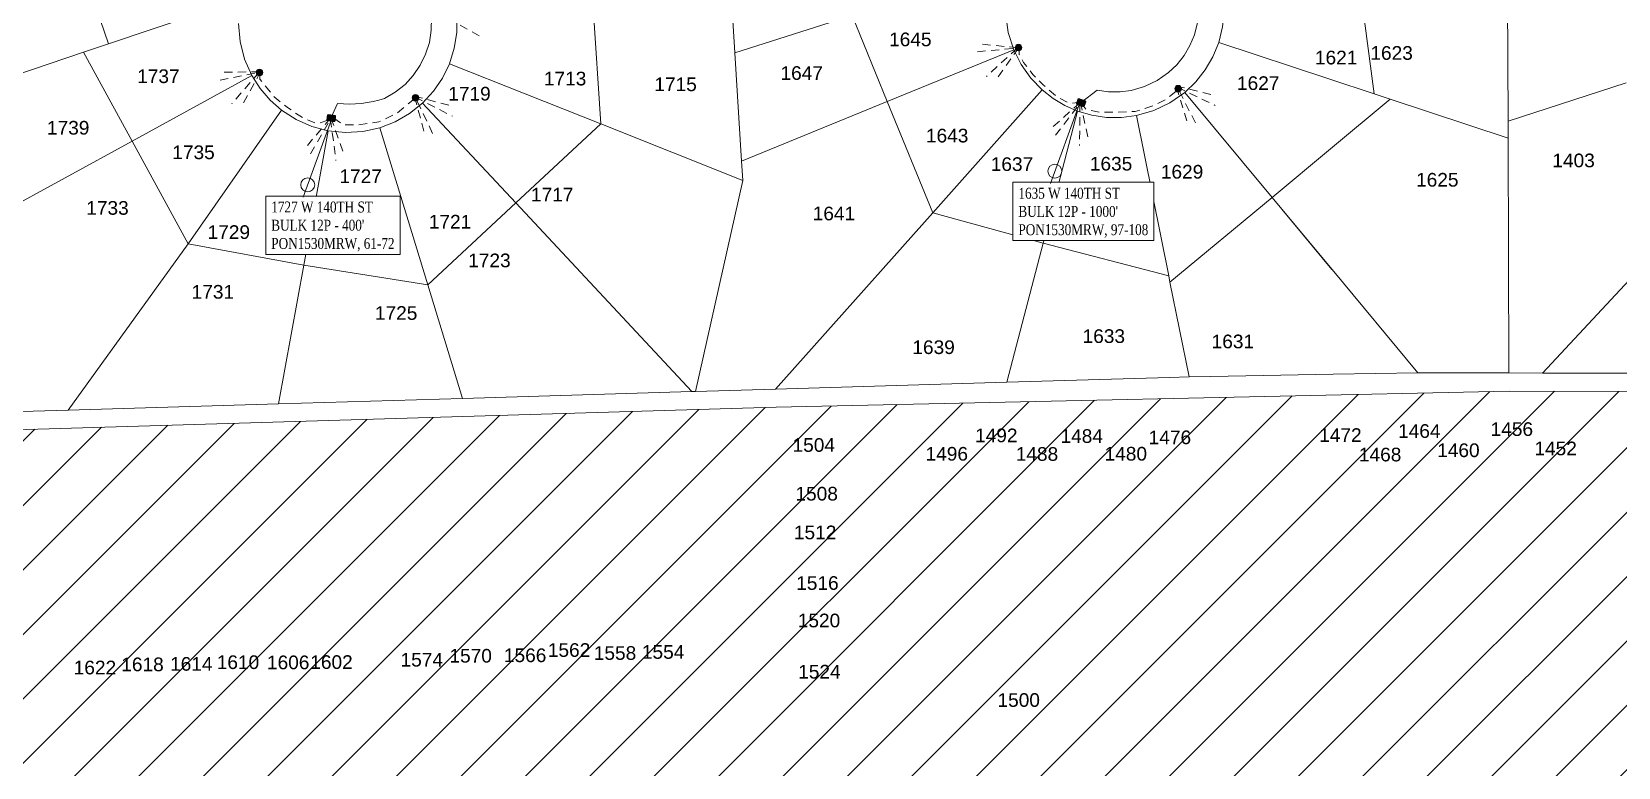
# Model space of a CAD drawing. Header units: feet. Extents: x 865220 to 5618803, y -2240498 to 1935234.
# Drawn here: x 2806304 to 2807175, y 966652 to 967056 of the extents above; entities that cross this region are included whole.
import ezdxf
from ezdxf.enums import TextEntityAlignment as Align
from ezdxf.lldxf.tags import DXFTag

# ---------------------------------------------------------------- set-up
doc = ezdxf.new("R2010")
doc.units = ezdxf.units.FT
doc.header["$LTSCALE"] = 0.015
doc.header["$MEASUREMENT"] = 0
doc.linetypes.add('DASHED', pattern=[5, 3, -2])
for name, color, linetype in [('Dakota County Addresses', 7, 'Continuous'), ('Dakota County Parcels', 7, 'Continuous'), ('DROP BURIED', 7, 'DASHED'), ('NOTES', 7, 'Continuous'), ('PROP_TEL', 6, 'Continuous'), ('TAIL', 1, 'MST'), ('TELEPHONE STRUCT-PROP', 6, 'Continuous'), ('TERMINALS', 7, 'Continuous')]:
    doc.layers.add(name, color=color, linetype=linetype)
doc.layers.add('RUNNING LINE (UNDERGROUND)', color=10, linetype='Continuous', lineweight=40)
doc.styles.add('Dimensions 100', font='arial.ttf')
doc.styles.add('Line', font='txt.shx', dxfattribs={"height": 3})
doc.styles.add('SIMPLEX', font='times.ttf', dxfattribs={"width": 0.8})
doc.styles.add('Utilities', font='arial.ttf', dxfattribs={"height": 2.5})
tags = doc.linetypes.add('MST', pattern='A,5,-5,5,-5,["TAIL",Line,S=1.5,R=0,X=0,Y=-1.5],-20', length=40).pattern_tags.tags
tags[10] = DXFTag(74, 10)

# ---------------------------------------------------------------- blocks, each defined once
blk = doc.blocks.new('ACMAP_ANN_TEMPLATE_Dakota County Addresses')
at = {"layer": 'Dakota County Addresses', "style": 'Dimensions 100'}
blk.add_attdef('DakotaCountyAddress', text='', height=50, dxfattribs=at).set_placement((0, 0), align=Align.CENTER)
blk = doc.blocks.new('NEW HH')
at = {"ltscale": 40, "true_color": 0xffffff}
h = blk.add_hatch(color=7, dxfattribs=at)
h.dxf.hatch_style = 1
h.paths.add_polyline_path([(-0.061, -0.031, 0.414214), (-0.046, -0.046), (0.046, -0.046, 0.414214), (0.061, -0.031), (0.061, 0.031, 0.414214), (0.046, 0.046), (-0.046, 0.046, 0.414214), (-0.061, 0.031)])
at = {"layer": 'RUNNING LINE (UNDERGROUND)', "color": 6, "lineweight": 0, "const_width": 0.005, "flags": 128}
blk.add_lwpolyline([(-0.061, 0.031), (-0.061, -0.031, 0.414214), (-0.046, -0.046), (0.046, -0.046, 0.414214), (0.061, -0.031), (0.061, 0.031, 0.414214), (0.046, 0.046), (-0.046, 0.046, 0.414214)], format="xyb", close=True, dxfattribs=at)
at = {"layer": 'TELEPHONE STRUCT-PROP', "color": 18, "true_color": 0x000000, "style": 'Utilities'}
blk.add_text('HH', height=0.05, dxfattribs=at).set_placement((0, 0), align=Align.MIDDLE_CENTER)
blk = doc.blocks.new('Proposed FlowerPot')
at = {"lineweight": 5, "ltscale": 100, "true_color": 0xffffff}
h = blk.add_hatch(color=7, dxfattribs=at)
h.dxf.hatch_style = 1
h.paths.add_polyline_path([(-0.06, 0, 0.414214), (0, -0.06, 0.414214), (0.06, 0, 0.414214), (0, 0.06, 0.414214)])
at = {"lineweight": 5, "ltscale": 100}
blk.add_circle((0, 0), 0.0604, dxfattribs=at)
at = {"layer": 'RUNNING LINE (UNDERGROUND)', "color": 6, "lineweight": 5, "const_width": 0.00907, "flags": 128}
blk.add_lwpolyline([(-0.06, 0, -0.414214), (0, 0.06, -0.414214), (0.06, 0, -0.414214), (0, -0.06, -0.414214), (-0.06, 0)], format="xyb", dxfattribs=at)
at = {"color": 18, "linetype": 'ByBlock', "lineweight": 5, "ltscale": 100, "true_color": 0x000000, "style": 'Dimensions 100'}
blk.add_text('F', height=0.0744, dxfattribs=at).set_placement((-0.029, -0.037))
blk = doc.blocks.new('TERMINAL')
at = {"lineweight": 5, "ltscale": 0.5, "flags": 128}
blk.add_lwpolyline([(-0.07, -0.65), (-0.07, 44.75)], dxfattribs=at)
at = {"lineweight": 5, "ltscale": 0.5}
blk.add_circle((-0.07, 37.61), 3.83, dxfattribs=at)

msp = doc.modelspace()

# ---------------------------------------------------------------- hatches: boundary and pattern name
at = {"layer": 'NOTES', "lineweight": 5, "ltscale": 100}
h = msp.add_hatch(dxfattribs=at)
h.set_pattern_fill('ANSI31', color=30, scale=200)
edge = h.paths.add_edge_path()
edge.add_arc((2805562.9, 967567.77), 1316.08, 280.27088, 289.14718)
edge.add_arc((2807121.93, 963448.79), 3088.79, 104.28152, 111.40668, ccw=False)
edge.add_line((2806359.96, 966442.13), (2806839.68, 966548.74))
edge.add_arc((2807023.88, 965534.63), 1030.7, 90.12884, 100.29437, ccw=False)
edge.add_arc((2807001.49, 967056.18), 491.26, 272.3417, 336.23602)
edge.add_line((2807451.09, 966858.21), (2807114.79, 966859))
edge.add_line((2807114.79, 966859), (2806712.47, 966850.16))
edge.add_line((2806712.47, 966850.16), (2805791.33, 966822.85))
edge.add_line((2805791.33, 966822.85), (2805797.56, 966272.78))

# ---------------------------------------------------------------- linework, layer by layer
at = {"layer": 'Dakota County Parcels', "lineweight": 5}
for p, q in [((2806328.41, 967101.85), (2806345.97, 967049.73)), ((2807032.21, 967086.96), (2807040.8, 967022.21)), ((2807114.21, 967007.25), (2807113.92, 967090.25)), ((2806345.97, 967049.73), (2806417.4, 967073.8)), ((2806612.13, 967069.59), (2806616.19, 967005.72)), ((2806688.03, 967074.41), (2806689.87, 967044.8)), ((2806689.87, 967044.8), (2806754.12, 967065.25)), ((2806754.12, 967065.25), (2806773.44, 967018.05)), ((2806332.27, 967045.12), (2806345.97, 967049.73)), ((2806275.05, 967025.83), (2806332.27, 967045.12)), ((2806332.27, 967045.12), (2806358.98, 966996.28)), ((2806689.87, 967044.8), (2806693.55, 966985.35)), ((2806773.44, 967018.05), (2806842.88, 967046.47)), ((2806358.98, 966996.28), (2806424.78, 967032.26)), ((2806533.14, 967038.83), (2806616.19, 967005.72)), ((2806798.44, 966956.97), (2806858.5, 967024.39)), ((2807016.38, 967030.27), (2807040.8, 967022.21)), ((2807114.21, 967007.25), (2807179.03, 967028.4)), ((2806518.36, 967017.19), (2806569.53, 966962.38)), ((2806693.55, 966985.35), (2806773.44, 967018.05)), ((2806773.44, 967018.05), (2806798.44, 966956.97)), ((2806936.75, 967023.05), (2806984.68, 966965.38)), ((2807016.81, 966992.09), (2807049.58, 967019.32)), ((2807040.8, 967022.21), (2807049.58, 967019.32)), ((2807049.58, 967019.32), (2807114.24, 966997.99)), ((2806389.84, 966939.85), (2806441.04, 967013.34)), ((2806858.95, 966940.23), (2806877.81, 967012.84)), ((2806910.23, 967010.38), (2806927.94, 966922.33)), ((2807114.24, 966997.99), (2807114.21, 967007.25)), ((2806453.23, 966928.25), (2806466.67, 967002.02)), ((2806494.93, 967003.67), (2806521.29, 966917.35)), ((2806569.53, 966962.38), (2806616.19, 967005.72)), ((2806616.19, 967005.72), (2806694.22, 966974.61)), ((2807114.69, 966869), (2807114.24, 966997.99)), ((2806276.68, 966951.28), (2806358.98, 966996.28)), ((2806358.98, 966996.28), (2806389.84, 966939.85)), ((2806984.68, 966965.38), (2807016.81, 966992.09)), ((2806693.55, 966985.35), (2806694.22, 966974.61)), ((2806668.24, 966858.85), (2806694.22, 966974.61)), ((2807133.19, 966868.96), (2807233.98, 966977.43)), ((2806521.29, 966917.35), (2806569.53, 966962.38)), ((2806569.53, 966962.38), (2806666.24, 966858.79)), ((2806928.65, 966918.79), (2806984.68, 966965.38)), ((2806984.68, 966965.38), (2807017.57, 966925.82)), ((2806984.68, 966965.38), (2807017.56, 966925.82)), ((2806712.21, 966860.16), (2806798.44, 966956.97)), ((2806798.44, 966956.97), (2806858.95, 966940.23)), ((2806323.93, 966848.65), (2806389.84, 966939.85)), ((2806389.84, 966939.85), (2806453.23, 966928.25)), ((2806839.15, 966863.92), (2806858.95, 966940.23)), ((2806858.95, 966940.23), (2806927.94, 966922.33)), ((2806439.36, 966852.07), (2806453.23, 966928.25)), ((2806453.23, 966928.25), (2806521.29, 966917.35)), ((2806927.94, 966922.33), (2806928.65, 966918.79)), ((2807017.57, 966925.82), (2807064.7, 966869.12)), ((2806521.29, 966917.35), (2806540.31, 966855.06)), ((2806928.65, 966918.79), (2806939.09, 966866.88)), ((2807018.22, 966868.29), (2807064.7, 966869.12)), ((2807064.7, 966869.12), (2807114.69, 966869)), ((2807114.69, 966869), (2807133.19, 966868.96)), ((2807133.19, 966868.96), (2807275.18, 966868.63)), ((2806540.31, 966855.06), (2806666.24, 966858.79)), ((2806666.24, 966858.79), (2806668.24, 966858.85)), ((2806668.24, 966858.85), (2806712.21, 966860.16)), ((2806712.21, 966860.16), (2806839.15, 966863.92)), ((2806323.93, 966848.65), (2806439.36, 966852.07)), ((2806439.36, 966852.07), (2806540.31, 966855.06)), ((2806278.95, 966847.31), (2806323.93, 966848.65))]:
    msp.add_line(p, q, dxfattribs=at)
for points in [[(2806877.81, 967012.84), (2806885.71, 967010.56), (2806893.85, 967009.37), (2806902.08, 967009.31), (2806910.23, 967010.38), (2806919.73, 967013.12), (2806928.65, 967017.39), (2806936.75, 967023.05), (2806942.8, 967028.84), (2806947.98, 967035.42), (2806952.2, 967042.65), (2806955.37, 967050.4), (2806957.54, 967059.14), (2806958.38, 967068.1), (2806957.87, 967077.09), (2806956.13, 967085.48), (2806953.22, 967093.54), (2806949.2, 967101.11), (2806945.43, 967106.44), (2806915.33, 967144.45), (2806889.23, 967177.4), (2806873.49, 967218.68), (2806853.84, 967270.22), (2806830.67, 967330.95)], [(2806494.93, 967003.67), (2806503.39, 967006.98), (2806511.26, 967011.52), (2806518.36, 967017.19), (2806524.33, 967023.66), (2806529.29, 967030.92), (2806533.14, 967038.83), (2806535.8, 967047.27), (2806537.19, 967056), (2806537.29, 967064.85), (2806536.05, 967073.69), (2806533.52, 967082.26), (2806529.76, 967090.36), (2806526.49, 967095.56), (2806501.48, 967131.12), (2806474.42, 967169.6), (2806460.58, 967213.17)], [(2806417.42, 967060.92), (2806418.27, 967051.01), (2806420.75, 967041.36), (2806424.78, 967032.26)], [(2806838.51, 967065.66), (2806839.91, 967055.88), (2806842.88, 967046.47)], [(2806955.37, 967050.4), (2807016.38, 967030.27), (2807016.38, 967030.27)], [(2806842.88, 967046.47), (2806846.95, 967038.35), (2806852.2, 967030.93), (2806858.5, 967024.39)], [(2806424.78, 967032.26), (2806429.3, 967025.22), (2806434.75, 967018.87), (2806441.04, 967013.34)], [(2806858.5, 967024.39), (2806864.44, 967019.75), (2806870.91, 967015.88), (2806877.81, 967012.84)], [(2806441.04, 967013.34), (2806448.95, 967008.24), (2806457.56, 967004.43), (2806466.67, 967002.02)], [(2806466.67, 967002.02), (2806476.14, 967001.07), (2806485.64, 967001.62), (2806494.93, 967003.67)], [(2806839.15, 966863.92), (2806928.4, 966866.56), (2806939.09, 966866.88)], [(2806939.09, 966866.88), (2806951.09, 966867.09), (2807018.22, 966868.29)]]:
    msp.add_lwpolyline(points, dxfattribs=at)
at = {"layer": 'DROP BURIED', "lineweight": 5, "ltscale": 100}
for points in [[(2806549.48, 967054.15), (2806532.05, 967063.95), (2806549.26, 967074.15)], [(2806825.71, 967049.48), (2806845.62, 967047.59), (2806834.03, 967031.29)], [(2806822.96, 967045.42), (2806844.86, 967047.33), (2806827.86, 967031.83)], [(2806407.27, 967029.76), (2806428.81, 967034.12), (2806413.67, 967016.8)], [(2806409.55, 967034.1), (2806429.54, 967034.46), (2806419.86, 967016.96)], [(2806937.83, 967007.37), (2806932.15, 967026.54), (2806951.6, 967021.87)], [(2806942.62, 967006.33), (2806932.67, 967025.93), (2806953.4, 967015.94)], [(2806519.15, 967001.74), (2806513.94, 967021.05), (2806533.27, 967015.91)], [(2806523.92, 967000.59), (2806514.45, 967020.43), (2806534.93, 967009.94)], [(2806864.61, 967004.32), (2806879.5, 967017.67), (2806883.62, 966998.1)], [(2806865.73, 966999.54), (2806879.17, 967016.94), (2806879.04, 966993.93)], [(2806455.18, 966993.93), (2806468.11, 967009.18), (2806474.86, 966990.36)], [(2806456.94, 966989.35), (2806467.89, 967008.41), (2806470.89, 966985.6)]]:
    msp.add_lwpolyline(points, dxfattribs=at)
at = {"layer": 'DROP BURIED', "lineweight": 5, "ltscale": 100, "flags": 128}
for points in [[(2806879.54, 967017.72), (2806873.77, 967016.89), (2806866.51, 967020.64), (2806858.89, 967027.32), (2806853.35, 967032.9), (2806848.3, 967039.49), (2806845.93, 967043.95), (2806845.93, 967047.98)], [(2806429.15, 967033.11), (2806429.15, 967030.34), (2806436.88, 967020.69), (2806444.77, 967014.4), (2806452.58, 967009.11), (2806460.47, 967005.84), (2806467.94, 967008.36)], [(2806879.75, 967017.51), (2806882.54, 967013.77), (2806890.19, 967012.15), (2806896.61, 967012.15), (2806909.56, 967012.57), (2806918.74, 967015.52), (2806926.33, 967019.2), (2806933.48, 967024.76)], [(2806469.74, 967008.95), (2806474.82, 967005.23), (2806483.05, 967005.23), (2806494.43, 967006.87), (2806504.47, 967011.68), (2806514.34, 967019.91)]]:
    msp.add_lwpolyline(points, dxfattribs=at)
at = {"layer": 'NOTES', "color": 30, "lineweight": 5, "ltscale": 100, "flags": 128}
msp.add_lwpolyline([(2805797.56, 966272.78, 0.03875), (2805994.56, 966324.5, -0.031099), (2806359.96, 966442.13), (2806839.68, 966548.74, -0.044385), (2807021.56, 966565.33, 0.286246), (2807451.09, 966858.21), (2807114.79, 966859), (2806712.47, 966850.16), (2805791.33, 966822.85)], format="xyb", close=True, dxfattribs=at)
at = {"layer": 'TAIL', "lineweight": 5, "ltscale": 100, "flags": 128}
msp.add_lwpolyline([(2806880.06, 967017.68), (2806888.68, 967024.27), (2806894.92, 967023.37), (2806901.22, 967023.32), (2806907.37, 967024.12), (2806914.74, 967026.25), (2806921.57, 967029.52), (2806927.85, 967033.91), (2806932.41, 967038.28), (2806936.39, 967043.32), (2806939.62, 967048.86), (2806942.03, 967054.75), (2806943.7, 967061.48), (2806944.34, 967068.36), (2806943.95, 967075.27), (2806942.63, 967081.66), (2806940.39, 967087.85), (2806937.25, 967093.76), (2806934.22, 967098.04), (2806904.35, 967135.76), (2806876.92, 967170.4), (2806860.41, 967213.7), (2806840.75, 967265.23), (2806822.94, 967311.88), (2806824.21, 967333.87)], dxfattribs=at)
msp.add_lwpolyline([(2806468.12, 967008.83), (2806471.76, 967016.97, 0.107181), (2806497.57, 967019.78), (2806503.34, 967023.12), (2806508.79, 967027.47), (2806513.34, 967032.4), (2806517.15, 967037.97), (2806520.1, 967044.02), (2806522.13, 967050.49), (2806523.2, 967057.19), (2806523.28, 967063.95), (2806522.33, 967070.73), (2806520.39, 967077.3), (2806517.44, 967083.66), (2806514.83, 967087.8), (2806494.31, 967122.88), (2806467.96, 967163.68), (2806455.42, 967206.49), (2806454.52, 967215.88)], format="xyb", dxfattribs=at)

# ---------------------------------------------------------------- block references
at = {"lineweight": 5}
for p, xscale, yscale, zscale, rotation in [((2806879.87, 967017.43), 40, 40, 40, 341.1889694168846), ((2806468.28, 967008.96), 40.00000000000001, 40.00000000000001, 40.00000000000001, 352.6673170698399)]:
    msp.add_blockref('NEW HH', p, dxfattribs=dict(at, xscale=xscale, yscale=yscale, zscale=zscale, rotation=rotation))
at = {"layer": 'Dakota County Addresses', "lineweight": 5, "xscale": 0.15, "yscale": 0.15, "zscale": 0.15}
for p, values in [((2806786.13, 967048.43), {'DakotaCountyAddress': '1645'}), ((2807019.84, 967038.45), {'DakotaCountyAddress': '1621'}), ((2807050.28, 967040.97), {'DakotaCountyAddress': '1623'}), ((2806373.42, 967028.21), {'DakotaCountyAddress': '1737'}), ((2806596.64, 967026.91), {'DakotaCountyAddress': '1713'}), ((2806726.52, 967029.96), {'DakotaCountyAddress': '1647'}), ((2806544.16, 967018.61), {'DakotaCountyAddress': '1719'}), ((2806657.29, 967023.76), {'DakotaCountyAddress': '1715'}), ((2806977.06, 967024.4), {'DakotaCountyAddress': '1627'}), ((2806323.92, 966999.91), {'DakotaCountyAddress': '1739'}), ((2806806.34, 966995.59), {'DakotaCountyAddress': '1643'}), ((2806392.69, 966986.42), {'DakotaCountyAddress': '1735'}), ((2807150.16, 966981.96), {'DakotaCountyAddress': '1403'}), ((2806484.42, 966973.3), {'DakotaCountyAddress': '1727'}), ((2806841.91, 966979.92), {'DakotaCountyAddress': '1637'}), ((2806896.31, 966980.17), {'DakotaCountyAddress': '1635'}), ((2806935.27, 966975.74), {'DakotaCountyAddress': '1629'}), ((2807075.35, 966971.34), {'DakotaCountyAddress': '1625'}), ((2806345.48, 966955.88), {'DakotaCountyAddress': '1733'}), ((2806589.57, 966963.17), {'DakotaCountyAddress': '1717'}), ((2806533.5, 966948.32), {'DakotaCountyAddress': '1721'}), ((2806744.2, 966952.83), {'DakotaCountyAddress': '1641'}), ((2806412.07, 966942.6), {'DakotaCountyAddress': '1729'}), ((2806555.12, 966927.06), {'DakotaCountyAddress': '1723'}), ((2806403.32, 966909.81), {'DakotaCountyAddress': '1731'}), ((2806503.91, 966898.18), {'DakotaCountyAddress': '1725'}), ((2806892.32, 966885.48), {'DakotaCountyAddress': '1633'}), ((2806798.89, 966879.4), {'DakotaCountyAddress': '1639'}), ((2806963.15, 966882.56), {'DakotaCountyAddress': '1631'}), ((2807065.48, 966833.36), {'DakotaCountyAddress': '1464'}), ((2807116.27, 966834.41), {'DakotaCountyAddress': '1456'}), ((2806733.13, 966825.7), {'DakotaCountyAddress': '1504'}), ((2806833.3, 966830.96), {'DakotaCountyAddress': '1492'}), ((2806880.2, 966830.6), {'DakotaCountyAddress': '1484'}), ((2806928.59, 966829.89), {'DakotaCountyAddress': '1476'}), ((2807022.18, 966831.13), {'DakotaCountyAddress': '1472'}), ((2806806.14, 966820.86), {'DakotaCountyAddress': '1496'}), ((2806855.63, 966820.76), {'DakotaCountyAddress': '1488'}), ((2806904.39, 966820.89), {'DakotaCountyAddress': '1480'}), ((2807043.99, 966820.46), {'DakotaCountyAddress': '1468'}), ((2807086.94, 966822.82), {'DakotaCountyAddress': '1460'}), ((2807140.3, 966823.81), {'DakotaCountyAddress': '1452'}), ((2806734.72, 966798.96), {'DakotaCountyAddress': '1508'}), ((2806733.87, 966777.68), {'DakotaCountyAddress': '1512'}), ((2806735.13, 966749.91), {'DakotaCountyAddress': '1516'}), ((2806735.99, 966729.33), {'DakotaCountyAddress': '1520'}), ((2806598.82, 966713.11), {'DakotaCountyAddress': '1562'}), ((2806624.04, 966711.47), {'DakotaCountyAddress': '1558'}), ((2806650.45, 966712.04), {'DakotaCountyAddress': '1554'}), ((2806338.58, 966703.5), {'DakotaCountyAddress': '1622'}), ((2806364.7, 966705.22), {'DakotaCountyAddress': '1618'}), ((2806391.5, 966705.5), {'DakotaCountyAddress': '1614'}), ((2806417.1, 966706.43), {'DakotaCountyAddress': '1610'}), ((2806444.66, 966706.32), {'DakotaCountyAddress': '1606'}), ((2806468.43, 966706.48), {'DakotaCountyAddress': '1602'}), ((2806518, 966707.8), {'DakotaCountyAddress': '1574'}), ((2806544.82, 966709.95), {'DakotaCountyAddress': '1570'}), ((2806574.72, 966710.22), {'DakotaCountyAddress': '1566'}), ((2806736.23, 966701.21), {'DakotaCountyAddress': '1524'}), ((2806845.61, 966685.66), {'DakotaCountyAddress': '1500'})]:
    msp.add_blockref('ACMAP_ANN_TEMPLATE_Dakota County Addresses', p, dxfattribs=at).add_auto_attribs(values)
at = {"layer": 'PROP_TEL', "lineweight": 5, "xscale": 30, "yscale": 30, "zscale": 30}
for p, rotation in [((2806845.54, 967047.66), 110.6975945073144), ((2806428.87, 967034.05), 120.9517357814463), ((2806933.19, 967025.13), 110.6975945073144), ((2806514.55, 967020.08), 30.95173578144631)]:
    msp.add_blockref('Proposed FlowerPot', p, dxfattribs=dict(at, rotation=rotation))

# ---------------------------------------------------------------- next in the draw order: texts
at = {"layer": 'TERMINALS', "lineweight": 5, "ltscale": 0.5, "char_height": 6, "attachment_point": 1, "style": 'SIMPLEX', "bg_fill": 19, "box_fill_scale": 1.5, "bg_fill_color": 256, "bg_fill_transparency": 0}
for s, insert in [("1635 W 140TH ST^JBULK 12P - 1000'\\PPON1530MRW, 97-108", (2806845.45, 966970.69)), ("1727 W 140TH ST^JBULK 12P - 400'\\PPON1530MRW, 61-72", (2806435.37, 966963.14))]:
    msp.add_mtext(s, dxfattribs=dict(at, insert=insert))

# ---------------------------------------------------------------- next in the draw order: hatches: boundary and pattern name
at = {"layer": 'NOTES', "lineweight": 5, "ltscale": 100}
h = msp.add_hatch(dxfattribs=at)
h.set_pattern_fill('ANSI31', color=5, scale=200)
edge = h.paths.add_edge_path()
edge.add_line((2808585.75, 966658.36), (2808679.45, 966570.97))
edge.add_line((2808679.45, 966570.97), (2808784.86, 966570.97))
edge.add_line((2808784.86, 966570.97), (2808920.71, 966667.72))
edge.add_line((2808920.71, 966667.72), (2808911.34, 966688.01))
edge.add_line((2808911.34, 966688.01), (2809026.12, 966839.38))
edge.add_line((2809026.12, 966839.38), (2809145.11, 966908.2))
edge.add_line((2809145.11, 966908.2), (2809580.79, 966912.1))
edge.add_line((2809580.79, 966912.1), (2809575.36, 967518.23))
edge.add_line((2809575.36, 967518.23), (2809295.05, 967522.13))
edge.add_line((2809295.05, 967522.13), (2809042.07, 967556.46))
edge.add_arc((2808991.4, 966235.6), 1321.83, 87.80277, 104.00068)
edge.add_line((2808671.6, 967518.17), (2808403, 967446.38))
edge.add_line((2808403, 967446.38), (2808407.65, 966964.59))
edge.add_line((2808407.65, 966964.59), (2808623.94, 966965.13))
edge.add_line((2808623.94, 966965.13), (2808630.98, 966738.85))
edge.add_line((2808630.98, 966738.85), (2808608.33, 966689.69))
edge.add_line((2808608.33, 966689.69), (2808585.75, 966658.36))
edge = h.paths.add_edge_path()
edge.add_line((2808567.78, 966371.89), (2808568.96, 966038.58))
edge.add_line((2808568.96, 966038.58), (2808782.28, 966038.58))
edge.add_line((2808782.28, 966038.58), (2809009.74, 965920.81))
edge.add_arc((2809084.84, 966597.94), 681.29, 263.67137, 306.6769)
edge.add_arc((2809559.5, 965978.94), 99.29, 82.81943, 133.01261, ccw=False)
edge.add_line((2809571.91, 966077.45), (2809729.53, 966057.29))
edge.add_line((2809729.53, 966057.29), (2809731.8, 965834.8))
edge.add_line((2809731.8, 965834.8), (2810136.34, 965829.57))
edge.add_line((2810136.34, 965829.57), (2810457.06, 965805.2))
edge.add_line((2810457.06, 965805.2), (2810531.7, 965807.42))
edge.add_line((2810531.7, 965807.42), (2810491.81, 966235.39))
edge.add_arc((2809026.52, 965994.51), 1484.96, 9.33547, 22.10315)
edge.add_line((2810402.35, 966553.26), (2810199.74, 967067.35))
edge.add_line((2810199.74, 967067.35), (2810185.7, 967061.45))
edge.add_line((2810185.7, 967061.45), (2809983.86, 967561.78))
edge.add_arc((2809631.24, 969102.52), 1580.57, 273.00627, 282.89117, ccw=False)
edge.add_line((2809714.13, 967524.12), (2809719.79, 966815.4))
edge.add_line((2809719.79, 966815.4), (2809038.25, 966820.6))
edge.add_line((2809038.25, 966820.6), (2808936.77, 966687.91))
edge.add_line((2808936.77, 966687.91), (2808953.14, 966664.12))
edge.add_line((2808953.14, 966664.12), (2808567.78, 966371.89))
h.paths.add_polyline_path([(2808410.39, 966316.13), (2808546.88, 966314.54), (2808549.26, 966391.46), (2808764.31, 966550.06), (2808657.18, 966550.85), (2808553.23, 966658.7), (2808586.62, 966697.87), (2808609.63, 966739.11), (2808608.84, 966874.71), (2808407.28, 966873.92)])
edge = h.paths.add_edge_path()
edge.add_line((2809727.52, 965824.07), (2810138.65, 965815.63))
edge.add_line((2810138.65, 965815.63), (2810540.62, 965793.12))
edge.add_arc((2809798.1, 965733.81), 744.89, -11.25725, 4.56668, ccw=False)
edge.add_line((2810528.65, 965588.4), (2810520.2, 965532.12))
edge.add_arc((2809474.87, 961792.5), 3882.98, 74.38285, 81.42009)
edge.add_line((2810054.17, 965632.02), (2809934.49, 965637.64))
edge.add_line((2809934.49, 965637.64), (2809816.22, 965639.76))
edge.add_arc((2809802.02, 965705.74), 67.5, 178.08732, 282.14544, ccw=False)
edge.add_line((2809734.56, 965707.99), (2809727.52, 965824.07))
edge = h.paths.add_edge_path()
edge.add_line((2809233.93, 965909.15), (2809238.2, 965652.76))
edge.add_line((2809238.2, 965652.76), (2809596.75, 965650.2))
edge.add_line((2809596.75, 965650.2), (2809591.65, 966058.74))
edge.add_line((2809591.65, 966058.74), (2809561.31, 966060.45))
edge.add_arc((2809560.75, 966002.94), 57.51, 89.44287, 134.12722)
edge.add_arc((2809109.13, 966546.08), 649.05, 281.08551, 309.3547, ccw=False)
edge = h.paths.add_edge_path()
edge.add_line((2808365.25, 966005.54), (2808715.02, 966005.48))
edge.add_arc((2808711.74, 965766.06), 239.44, 68.11423, 89.21511, ccw=False)
edge.add_line((2808800.99, 965988.25), (2808929.67, 965920.23))
edge.add_arc((2809101.98, 966504.65), 609.29, 253.5725, 281.12869)
edge.add_line((2809219.58, 965906.81), (2809219.27, 965655.55))
edge.add_line((2809219.27, 965655.55), (2808239.39, 965656.03))
edge.add_arc((2808797.1, 965620.77), 558.82, 151.35134, 176.38214, ccw=False)
edge.add_arc((2807720.28, 966255.64), 691.75, 327.96367, 338.80563)
edge = h.paths.add_edge_path()
edge.add_line((2807282.68, 966470.33), (2807281.86, 966007.55))
edge.add_line((2807281.86, 966007.55), (2807784.52, 966010.61))
edge.add_line((2807784.52, 966010.61), (2808138.75, 965858.02))
edge.add_arc((2808724.97, 965664.57), 617.31, 146.70126, 161.73758, ccw=False)
edge.add_arc((2807713.8, 966255.33), 555.57, 333.04343, 357.73789)
edge.add_line((2808268.93, 966233.4), (2808258.21, 967401.12))
edge.add_line((2808258.21, 967401.12), (2808054.94, 967355.26))
edge.add_arc((2808218.31, 966862.81), 518.84, 108.35402, 149.69718)
edge.add_line((2807770.36, 967124.6), (2807599, 966763.71))
edge.add_arc((2806967.39, 967127.51), 728.89, 295.62972, 330.05855, ccw=False)
edge = h.paths.add_edge_path()
edge.add_line((2807082.63, 965634.2), (2808099.29, 965629.81))
edge.add_arc((2808764.44, 965625.34), 665.17, 160.85984, 179.61477, ccw=False)
edge.add_line((2808136.04, 965843.43), (2807779.07, 965989.62))
edge.add_line((2807779.07, 965989.62), (2807301.05, 965990.41))
edge.add_line((2807301.05, 965990.41), (2807252.97, 965983.44))
edge.add_line((2807252.97, 965983.44), (2807052.6, 965919.16))
edge.add_arc((2806214.66, 965686.81), 869.56, -3.46855, 15.49852, ccw=False)
edge = h.paths.add_edge_path()
edge.add_line((2805799.88, 966123.75), (2805804.29, 965664.44))
edge.add_arc((2805867.21, 965669.71), 63.14, 184.79065, 276.35137)
edge.add_line((2805874.19, 965606.96), (2806982.33, 965630.76))
edge.add_arc((2805918.21, 965635.82), 1064.14, 359.72749, 377.86959)
edge.add_line((2806931.01, 965962.35), (2807216.98, 966057.23))
edge.add_line((2807216.98, 966057.23), (2807258.57, 966062.53))
edge.add_line((2807258.57, 966062.53), (2807263.89, 966459.05))
edge.add_arc((2807017.92, 967009.78), 603.17, 266.45764, 294.06724, ccw=False)
edge.add_arc((2807039.71, 965178.24), 1230.94, 92.75015, 102.23244)
edge.add_line((2806778.9, 966381.24), (2806388.35, 966298.09))
edge.add_arc((2807358.1, 962690.22), 3735.93, 105.04474, 110.6643)
edge.add_arc((2805548.25, 967591.24), 1488.9, 279.73013, 289.27441, ccw=False)
h.paths.add_polyline_path([(2805252.15, 966609.13), (2805648.68, 966621.88), (2805652.42, 966179.09), (2805630.03, 966177.12), (2805633.96, 965749.06), (2805605.49, 965604.87), (2805073.51, 965590.16), (2805061.73, 966120.8), (2805252.13, 966145.55)])
h.paths.add_polyline_path([(2804003.41, 966097.04), (2804010.91, 965573.61), (2805044.98, 965588.61), (2805037.48, 966121.04)])

# ---------------------------------------------------------------- next in the draw order: block references
at = {"layer": 'TERMINALS', "lineweight": 5, "ltscale": 0.5, "rotation": 159.9868670166191}
for p in [(2806878.25, 967015.2), (2806468.17, 967007.65)]:
    msp.add_blockref('TERMINAL', p, dxfattribs=at)

doc.saveas('drawing.dxf')
